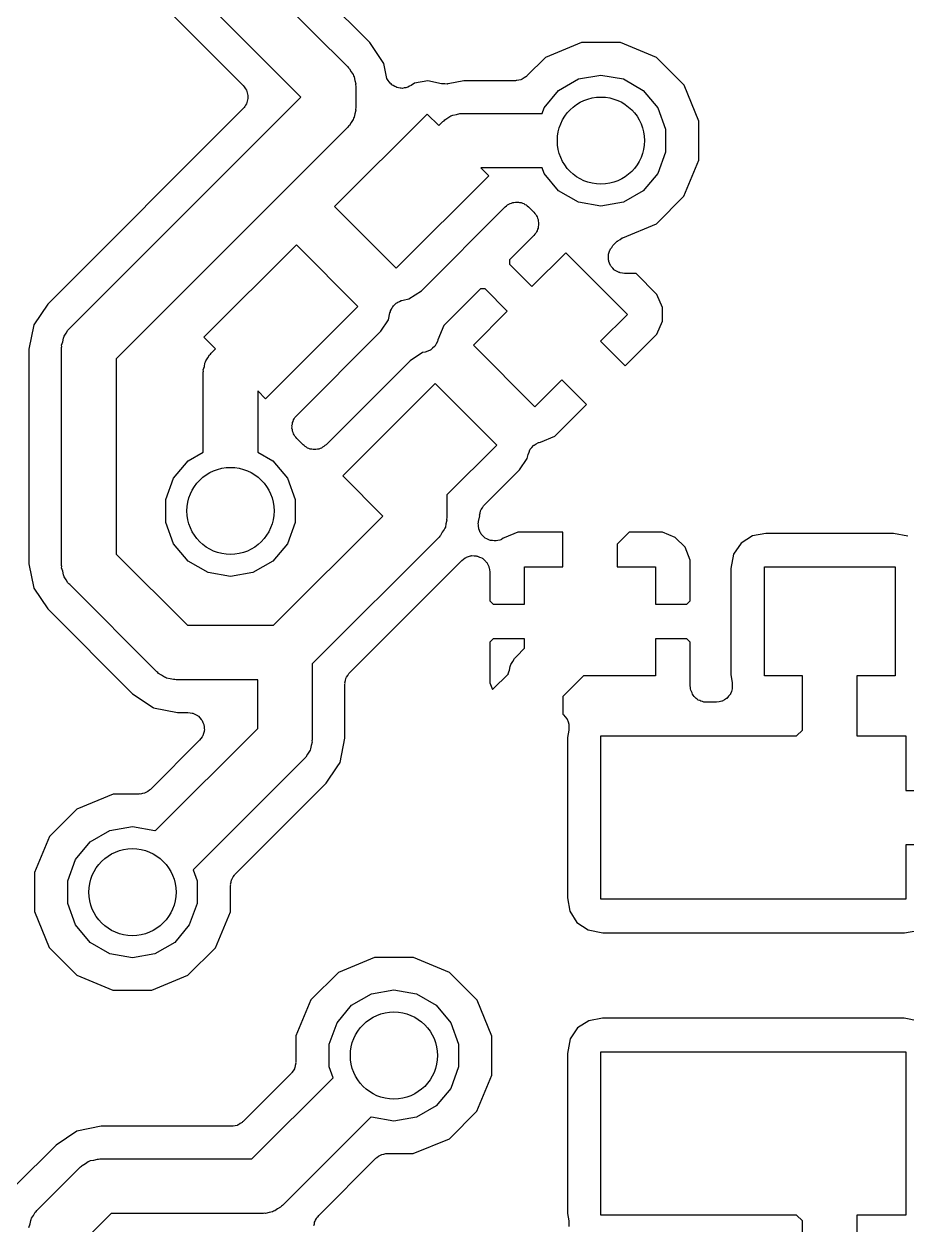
# Model space of a CAD drawing. Extents: x 132.7 to 187.3, y -127.3 to -72.7.
# Drawn here: x 152.55 to 156.6, y -98.48 to -92.96 of the extents above; entities that cross this region are included whole.
import ezdxf

# ---------------------------------------------------------------- set-up
doc = ezdxf.new("R2010")
doc.units = 0
doc.header["$MEASUREMENT"] = 0
doc.layers.add('BLACK', color=7, linetype='CONTINUOUS')

msp = doc.modelspace()

# ---------------------------------------------------------------- linework, layer by layer
at = {"layer": 'Black'}
for p, q in [((153.384, -92.5073), (154.038, -93.1616)), ((154.139, -93.0503), (153.58, -92.4906)), ((153.823, -93.3), (153.207, -92.6841)), ((153.191, -92.8795), (153.558, -93.247)), ((154.203, -93.1453), (154.139, -93.0503)), ((155.111, -93.0499), (154.945, -93.1183)), ((155.29, -93.0501), (155.111, -93.0499)), ((155.455, -93.1187), (155.29, -93.0501)), ((154.038, -93.1616), (154.042, -93.1661)), ((154.042, -93.1661), (154.046, -93.1697)), ((154.046, -93.1697), (154.054, -93.1838)), ((154.214, -93.1996), (154.203, -93.1453)), ((154.945, -93.1183), (154.86, -93.2031)), ((155.582, -93.2454), (155.455, -93.1187)), ((154.054, -93.1838), (154.063, -93.1972)), ((154.063, -93.1972), (154.065, -93.2025)), ((154.065, -93.2025), (154.067, -93.2072)), ((154.067, -93.2072), (154.07, -93.2233)), ((154.07, -93.2233), (154.075, -93.2391)), ((154.216, -93.2071), (154.214, -93.1996)), ((154.218, -93.215), (154.216, -93.2071)), ((154.221, -93.2192), (154.218, -93.215)), ((154.223, -93.2239), (154.221, -93.2192)), ((154.228, -93.23), (154.223, -93.2239)), ((154.405, -93.2254), (154.345, -93.2366)), ((154.468, -93.2391), (154.405, -93.2254)), ((154.571, -93.225), (154.499, -93.2394)), ((154.808, -93.225), (154.571, -93.225)), ((154.811, -93.2244), (154.808, -93.225)), ((154.814, -93.2247), (154.811, -93.2244)), ((154.823, -93.2222), (154.814, -93.2247)), ((154.833, -93.2205), (154.823, -93.2222)), ((154.836, -93.2188), (154.833, -93.2205)), ((154.839, -93.218), (154.836, -93.2188)), ((154.847, -93.2124), (154.839, -93.218)), ((154.856, -93.2075), (154.847, -93.2124)), ((154.858, -93.205), (154.856, -93.2075)), ((154.86, -93.2031), (154.858, -93.205)), ((155.006, -93.2693), (155.097, -93.217)), ((155.097, -93.217), (155.2, -93.1989)), ((155.2, -93.1989), (155.303, -93.217)), ((155.303, -93.217), (155.394, -93.2693)), ((153.558, -93.247), (153.562, -93.2523)), ((153.562, -93.2523), (153.566, -93.257)), ((153.566, -93.257), (153.569, -93.2629)), ((153.569, -93.2629), (153.573, -93.2683)), ((153.573, -93.2683), (153.575, -93.2746)), ((153.575, -93.2746), (153.577, -93.2806)), ((153.577, -93.2806), (153.578, -93.2871)), ((154.075, -93.2391), (154.074, -93.2446)), ((154.074, -93.2446), (154.075, -93.25)), ((154.075, -93.25), (154.075, -93.35)), ((154.233, -93.2367), (154.228, -93.23)), ((154.237, -93.2397), (154.233, -93.2367)), ((154.24, -93.2435), (154.237, -93.2397)), ((154.247, -93.2474), (154.24, -93.2435)), ((154.254, -93.2522), (154.247, -93.2474)), ((154.259, -93.2536), (154.254, -93.2522)), ((154.263, -93.256), (154.259, -93.2536)), ((154.271, -93.2573), (154.263, -93.256)), ((154.279, -93.2595), (154.271, -93.2573)), ((154.284, -93.2592), (154.279, -93.2595)), ((154.289, -93.26), (154.284, -93.2592)), ((154.297, -93.2584), (154.289, -93.26)), ((154.305, -93.2579), (154.297, -93.2584)), ((154.309, -93.2559), (154.305, -93.2579)), ((154.314, -93.2549), (154.309, -93.2559)), ((154.321, -93.2507), (154.314, -93.2549)), ((154.329, -93.2475), (154.321, -93.2507)), ((154.345, -93.2366), (154.329, -93.2475)), ((154.47, -93.2392), (154.468, -93.2391)), ((154.473, -93.24), (154.47, -93.2392)), ((154.483, -93.2397), (154.473, -93.24)), ((154.494, -93.2402), (154.483, -93.2397)), ((154.496, -93.2395), (154.494, -93.2402)), ((154.499, -93.2394), (154.496, -93.2395)), ((154.939, -93.3494), (155.006, -93.2693)), ((155.394, -93.2693), (155.461, -93.3494)), ((155.65, -93.4109), (155.582, -93.2454)), ((152.762, -94.3616), (153.823, -93.3)), ((153.569, -93.3371), (153.566, -93.343)), ((153.573, -93.3317), (153.569, -93.3371)), ((153.575, -93.3254), (153.573, -93.3317)), ((153.577, -93.3194), (153.575, -93.3254)), ((153.578, -93.3129), (153.577, -93.3194)), ((153.578, -93.2871), (153.58, -93.2935)), ((153.58, -93.3065), (153.578, -93.3129)), ((153.58, -93.2935), (153.579, -93.3)), ((153.579, -93.3), (153.58, -93.3065)), ((153.558, -93.353), (152.661, -94.2503)), ((153.562, -93.3477), (153.558, -93.353)), ((153.566, -93.343), (153.562, -93.3477)), ((153.978, -93.8025), (154.403, -93.3782)), ((154.067, -93.3928), (154.065, -93.3975)), ((154.07, -93.3767), (154.067, -93.3928)), ((154.075, -93.3609), (154.07, -93.3767)), ((154.075, -93.35), (154.074, -93.3554)), ((154.074, -93.3554), (154.075, -93.3609)), ((154.403, -93.3782), (154.456, -93.4313)), ((154.497, -93.3961), (154.511, -93.3867)), ((154.511, -93.3867), (154.516, -93.3853)), ((154.516, -93.3853), (154.521, -93.3825)), ((154.521, -93.3825), (154.537, -93.3797)), ((154.537, -93.3797), (154.553, -93.3755)), ((154.553, -93.3755), (154.558, -93.376)), ((154.558, -93.376), (154.564, -93.375)), ((154.564, -93.375), (154.93, -93.375)), ((154.93, -93.375), (154.939, -93.3494)), ((155.461, -93.3494), (155.497, -93.4477)), ((154.038, -93.4384), (152.975, -94.5018)), ((154.042, -93.4339), (154.038, -93.4384)), ((154.046, -93.4303), (154.042, -93.4339)), ((154.054, -93.4162), (154.046, -93.4303)), ((154.063, -93.4028), (154.054, -93.4162)), ((154.065, -93.3975), (154.063, -93.4028)), ((154.456, -93.4313), (154.475, -93.4116)), ((154.475, -93.4116), (154.48, -93.4085)), ((154.48, -93.4085), (154.483, -93.4042)), ((154.483, -93.4042), (154.497, -93.3961)), ((155.497, -93.4477), (155.497, -93.5523)), ((155.65, -93.5899), (155.65, -93.4109)), ((155.497, -93.5523), (155.461, -93.6506)), ((155.581, -93.7552), (155.65, -93.5899)), ((154.685, -93.6611), (154.261, -94.0854)), ((154.93, -93.625), (154.649, -93.625)), ((154.649, -93.625), (154.685, -93.6611)), ((154.939, -93.6506), (154.93, -93.625)), ((155.006, -93.7307), (154.939, -93.6506)), ((155.461, -93.6506), (155.394, -93.7307)), ((155.097, -93.783), (155.006, -93.7307)), ((155.394, -93.7307), (155.303, -93.783)), ((155.455, -93.8817), (155.581, -93.7552)), ((154.261, -94.0854), (153.978, -93.8025)), ((154.376, -94.1892), (154.761, -93.8036)), ((154.761, -93.8036), (154.767, -93.7998)), ((154.767, -93.7998), (154.771, -93.7952)), ((154.771, -93.7952), (154.777, -93.7924)), ((154.777, -93.7924), (154.783, -93.7887)), ((154.783, -93.7887), (154.789, -93.787)), ((154.789, -93.787), (154.795, -93.7842)), ((154.795, -93.7842), (154.801, -93.7836)), ((154.801, -93.7836), (154.808, -93.7819)), ((154.808, -93.7819), (154.814, -93.7825)), ((154.814, -93.7825), (154.821, -93.7819)), ((154.821, -93.7819), (154.827, -93.7836)), ((154.827, -93.7836), (154.834, -93.7842)), ((154.834, -93.7842), (154.84, -93.787)), ((154.84, -93.787), (154.846, -93.7887)), ((154.846, -93.7887), (154.851, -93.7925)), ((154.851, -93.7925), (154.857, -93.7952)), ((154.857, -93.7952), (154.862, -93.7999)), ((154.862, -93.7999), (154.867, -93.8037)), ((154.867, -93.8037), (154.892, -93.8289)), ((154.892, -93.8289), (154.896, -93.8342)), ((154.896, -93.8342), (154.901, -93.8388)), ((155.2, -93.8011), (155.097, -93.783)), ((155.303, -93.783), (155.2, -93.8011)), ((154.901, -93.8388), (154.904, -93.8448)), ((154.904, -93.8448), (154.907, -93.8502)), ((154.907, -93.8502), (154.909, -93.8565)), ((154.909, -93.8565), (154.912, -93.8624)), ((154.912, -93.8624), (154.912, -93.869)), ((154.912, -93.869), (154.914, -93.8754)), ((154.914, -93.8884), (154.912, -93.8948)), ((154.914, -93.8754), (154.914, -93.8819)), ((154.914, -93.8819), (154.914, -93.8884)), ((155.3, -93.9456), (155.455, -93.8817)), ((154.892, -93.9349), (154.781, -94.0466)), ((154.896, -93.9295), (154.892, -93.9349)), ((154.901, -93.9249), (154.896, -93.9295)), ((154.904, -93.9189), (154.901, -93.9249)), ((154.907, -93.9135), (154.904, -93.9189)), ((154.909, -93.9072), (154.907, -93.9135)), ((154.912, -93.9013), (154.909, -93.9072)), ((154.912, -93.8948), (154.912, -93.9013)), ((153.378, -94.4025), (153.803, -93.9782)), ((153.803, -93.9782), (154.085, -94.2611)), ((155.242, -94.0006), (155.244, -93.9975)), ((155.244, -93.9975), (155.25, -93.99)), ((155.25, -93.99), (155.255, -93.9819)), ((155.255, -93.9819), (155.275, -93.9619)), ((155.275, -93.9619), (155.277, -93.9609)), ((155.277, -93.9609), (155.278, -93.9596)), ((155.278, -93.9596), (155.288, -93.9535)), ((155.288, -93.9535), (155.297, -93.947)), ((155.297, -93.947), (155.298, -93.9465)), ((155.298, -93.9465), (155.3, -93.9456)), ((154.781, -94.0466), (154.781, -94.0675)), ((154.883, -94.1702), (155.039, -94.0146)), ((155.039, -94.0146), (155.322, -94.2975)), ((155.234, -94.0284), (155.235, -94.0253)), ((155.235, -94.0382), (155.234, -94.0284)), ((155.235, -94.0219), (155.238, -94.0127)), ((155.235, -94.0253), (155.235, -94.0219)), ((155.235, -94.048), (155.235, -94.0382)), ((155.236, -94.0511), (155.235, -94.048)), ((155.236, -94.0544), (155.236, -94.0511)), ((155.24, -94.0633), (155.236, -94.0544)), ((155.238, -94.0127), (155.241, -94.0033)), ((155.241, -94.0033), (155.242, -94.0006)), ((154.781, -94.0675), (154.883, -94.1702)), ((155.244, -94.0725), (155.24, -94.0633)), ((155.246, -94.075), (155.244, -94.0725)), ((155.247, -94.078), (155.246, -94.075)), ((155.254, -94.0849), (155.247, -94.078)), ((155.26, -94.0924), (155.254, -94.0849)), ((155.263, -94.0941), (155.26, -94.0924)), ((155.265, -94.0964), (155.263, -94.0941)), ((155.274, -94.1006), (155.265, -94.0964)), ((155.283, -94.1055), (155.274, -94.1006)), ((155.286, -94.106), (155.283, -94.1055)), ((155.289, -94.1074), (155.286, -94.106)), ((155.299, -94.1083), (155.289, -94.1074)), ((155.308, -94.11), (155.299, -94.1083)), ((155.361, -94.11), (155.308, -94.11)), ((155.457, -94.2069), (155.361, -94.11)), ((154.319, -94.227), (154.376, -94.1892)), ((154.647, -94.1807), (154.535, -94.2927)), ((154.668, -94.1807), (154.647, -94.1807)), ((154.77, -94.2833), (154.668, -94.1807)), ((155.482, -94.2657), (155.457, -94.2069)), ((152.661, -94.2503), (152.597, -94.3453)), ((154.085, -94.2611), (153.661, -94.6854)), ((154.235, -94.2809), (154.239, -94.2735)), ((154.239, -94.2735), (154.242, -94.2657)), ((154.242, -94.2657), (154.245, -94.2623)), ((154.245, -94.2623), (154.248, -94.2582)), ((154.248, -94.2582), (154.254, -94.2527)), ((154.254, -94.2527), (154.26, -94.2464)), ((154.26, -94.2464), (154.264, -94.2443)), ((154.264, -94.2443), (154.268, -94.2412)), ((154.268, -94.2412), (154.275, -94.2382)), ((154.275, -94.2382), (154.283, -94.2343)), ((154.283, -94.2343), (154.287, -94.2337)), ((154.287, -94.2337), (154.292, -94.232)), ((154.292, -94.232), (154.319, -94.227)), ((155.482, -94.3293), (155.482, -94.2657)), ((154.19, -94.3752), (154.225, -94.323)), ((154.225, -94.323), (154.232, -94.2898)), ((154.232, -94.2898), (154.234, -94.2855)), ((154.234, -94.2855), (154.235, -94.2809)), ((154.535, -94.2927), (154.479, -94.3483)), ((154.615, -94.4389), (154.77, -94.2833)), ((155.322, -94.2975), (155.198, -94.4212)), ((155.457, -94.3881), (155.482, -94.3293)), ((152.597, -94.3453), (152.575, -94.4574)), ((152.737, -94.3972), (152.746, -94.3838)), ((152.746, -94.3838), (152.754, -94.3697)), ((152.754, -94.3697), (152.758, -94.3661)), ((152.758, -94.3661), (152.762, -94.3616)), ((153.804, -94.7612), (154.19, -94.3752)), ((154.479, -94.3483), (154.452, -94.4143)), ((152.725, -94.4391), (152.73, -94.4233)), ((152.726, -94.4446), (152.725, -94.4391)), ((152.73, -94.4233), (152.733, -94.4072)), ((152.733, -94.4072), (152.735, -94.4025)), ((152.735, -94.4025), (152.737, -94.3972)), ((153.431, -94.4555), (153.378, -94.4025)), ((154.444, -94.4336), (154.438, -94.4446)), ((154.45, -94.4227), (154.444, -94.4336)), ((154.452, -94.4143), (154.45, -94.4218)), ((154.45, -94.4218), (154.45, -94.4222)), ((154.45, -94.4222), (154.45, -94.4227)), ((154.897, -94.7218), (154.615, -94.4389)), ((155.198, -94.4212), (155.311, -94.5344)), ((155.402, -94.4437), (155.457, -94.3881)), ((152.575, -94.4574), (152.575, -95.4426)), ((152.725, -94.45), (152.726, -94.4446)), ((152.725, -95.45), (152.725, -94.45)), ((153.396, -94.4974), (153.404, -94.4833)), ((153.404, -94.4833), (153.408, -94.4797)), ((153.408, -94.4797), (153.412, -94.4752)), ((153.412, -94.4752), (153.431, -94.4555)), ((154.381, -94.473), (154.324, -94.5108)), ((154.394, -94.4707), (154.381, -94.473)), ((154.405, -94.4663), (154.394, -94.4707)), ((154.417, -94.462), (154.405, -94.4663)), ((154.418, -94.4615), (154.417, -94.4617)), ((154.417, -94.4617), (154.417, -94.462)), ((154.427, -94.4533), (154.418, -94.4615)), ((154.437, -94.4452), (154.427, -94.4533)), ((154.438, -94.4446), (154.437, -94.4448)), ((154.437, -94.4448), (154.437, -94.4452)), ((155.311, -94.5344), (155.402, -94.4437)), ((152.975, -94.5018), (152.975, -95.3982)), ((153.375, -94.5527), (153.38, -94.5369)), ((153.38, -94.5369), (153.383, -94.5209)), ((153.383, -94.5209), (153.385, -94.5161)), ((153.385, -94.5161), (153.387, -94.5108)), ((153.387, -94.5108), (153.396, -94.4974)), ((154.324, -94.5108), (153.939, -94.8964)), ((153.376, -94.5582), (153.375, -94.5527)), ((153.375, -94.5636), (153.376, -94.5582)), ((153.375, -94.9297), (153.375, -94.5636)), ((155.021, -94.598), (154.897, -94.7218)), ((155.134, -94.7111), (155.021, -94.598)), ((153.661, -94.6854), (153.625, -94.6493)), ((153.625, -94.6493), (153.625, -94.9297)), ((154.015, -95.0389), (154.439, -94.6146)), ((154.439, -94.6146), (154.722, -94.8975)), ((155.044, -94.8018), (155.134, -94.7111)), ((153.792, -94.7771), (153.795, -94.7711)), ((153.795, -94.7711), (153.8, -94.7665)), ((153.8, -94.7665), (153.804, -94.7612)), ((153.782, -94.8077), (153.784, -94.8013)), ((153.783, -94.8142), (153.782, -94.8077)), ((153.782, -94.8207), (153.783, -94.8142)), ((153.784, -94.827), (153.782, -94.8207)), ((153.784, -94.7947), (153.787, -94.7888)), ((153.784, -94.8013), (153.784, -94.7947)), ((153.784, -94.8336), (153.784, -94.827)), ((153.787, -94.7888), (153.789, -94.7825)), ((153.789, -94.7825), (153.792, -94.7771)), ((154.988, -94.8574), (155.044, -94.8018)), ((153.787, -94.8395), (153.784, -94.8336)), ((153.789, -94.8458), (153.787, -94.8395)), ((153.792, -94.8512), (153.789, -94.8458)), ((153.795, -94.8572), (153.792, -94.8512)), ((153.8, -94.8618), (153.795, -94.8572)), ((153.804, -94.8672), (153.8, -94.8618)), ((153.833, -94.8963), (153.804, -94.8672)), ((154.923, -94.8844), (154.988, -94.8574)), ((153.306, -94.9693), (153.375, -94.9297)), ((153.625, -94.9297), (153.694, -94.9693)), ((153.838, -94.9001), (153.833, -94.8963)), ((153.843, -94.9048), (153.838, -94.9001)), ((153.849, -94.9075), (153.843, -94.9048)), ((153.854, -94.9113), (153.849, -94.9075)), ((153.86, -94.913), (153.854, -94.9113)), ((153.866, -94.9158), (153.86, -94.913)), ((153.873, -94.9164), (153.866, -94.9158)), ((153.879, -94.9181), (153.873, -94.9164)), ((153.886, -94.9175), (153.879, -94.9181)), ((153.892, -94.9181), (153.886, -94.9175)), ((153.899, -94.9164), (153.892, -94.9181)), ((153.905, -94.9158), (153.899, -94.9164)), ((153.911, -94.913), (153.905, -94.9158)), ((153.917, -94.9113), (153.911, -94.913)), ((153.923, -94.9076), (153.917, -94.9113)), ((153.929, -94.9048), (153.923, -94.9076)), ((153.933, -94.9002), (153.929, -94.9048)), ((153.939, -94.8964), (153.933, -94.9002)), ((154.722, -94.8975), (154.493, -95.126)), ((154.866, -94.9409), (154.87, -94.9301)), ((154.87, -94.9301), (154.874, -94.9193)), ((154.874, -94.9193), (154.875, -94.9181)), ((154.875, -94.9181), (154.876, -94.9167)), ((154.876, -94.9167), (154.883, -94.9082)), ((154.883, -94.9082), (154.891, -94.8993)), ((154.891, -94.8993), (154.892, -94.8986)), ((154.892, -94.8986), (154.893, -94.8975)), ((154.893, -94.8975), (154.903, -94.8921)), ((154.903, -94.8921), (154.913, -94.8863)), ((154.913, -94.8863), (154.915, -94.886)), ((154.915, -94.886), (154.916, -94.8853)), ((154.916, -94.8853), (154.923, -94.8844)), ((153.239, -95.0494), (153.306, -94.9693)), ((153.694, -94.9693), (153.761, -95.0494)), ((154.826, -95.0116), (154.862, -94.9594)), ((154.862, -94.9594), (154.866, -94.9409)), ((154.199, -95.2237), (154.015, -95.0389)), ((154.665, -95.1724), (154.826, -95.0116)), ((153.203, -95.1477), (153.239, -95.0494)), ((153.761, -95.0494), (153.797, -95.1477)), ((153.203, -95.2523), (153.203, -95.1477)), ((153.797, -95.1477), (153.797, -95.2523)), ((154.493, -95.126), (154.493, -95.2318)), ((154.643, -95.2189), (154.646, -95.2095)), ((154.646, -95.2095), (154.648, -95.1998)), ((154.648, -95.1998), (154.649, -95.197)), ((154.649, -95.197), (154.65, -95.1938)), ((154.65, -95.1938), (154.656, -95.1857)), ((154.656, -95.1857), (154.661, -95.1773)), ((154.661, -95.1773), (154.663, -95.1751)), ((154.663, -95.1751), (154.665, -95.1724)), ((153.239, -95.3506), (153.203, -95.2523)), ((153.698, -95.725), (154.199, -95.2237)), ((153.797, -95.2523), (153.761, -95.3506)), ((154.488, -95.2585), (154.486, -95.2746)), ((154.493, -95.2427), (154.488, -95.2585)), ((154.493, -95.2318), (154.492, -95.2372)), ((154.492, -95.2372), (154.493, -95.2427)), ((154.637, -95.2563), (154.638, -95.2523)), ((154.638, -95.2653), (154.637, -95.2563)), ((154.638, -95.2482), (154.644, -95.2217)), ((154.638, -95.2523), (154.638, -95.2482)), ((154.638, -95.2742), (154.638, -95.2653)), ((154.644, -95.2217), (154.643, -95.2189)), ((154.457, -95.3202), (153.875, -95.9018)), ((154.46, -95.3157), (154.457, -95.3202)), ((154.464, -95.3122), (154.46, -95.3157)), ((154.472, -95.298), (154.464, -95.3122)), ((154.481, -95.2846), (154.472, -95.298)), ((154.483, -95.2793), (154.481, -95.2846)), ((154.486, -95.2746), (154.483, -95.2793)), ((154.639, -95.2781), (154.638, -95.2742)), ((154.64, -95.2822), (154.639, -95.2781)), ((154.643, -95.2904), (154.64, -95.2822)), ((154.646, -95.2989), (154.643, -95.2904)), ((154.649, -95.3021), (154.646, -95.2989)), ((154.651, -95.3059), (154.649, -95.3021)), ((154.657, -95.3122), (154.651, -95.3059)), ((154.663, -95.3192), (154.657, -95.3122)), ((154.666, -95.3214), (154.663, -95.3192)), ((154.669, -95.3243), (154.666, -95.3214)), ((154.756, -95.3229), (154.751, -95.3257)), ((154.818, -95.2972), (154.756, -95.3229)), ((155.025, -95.2972), (154.818, -95.2972)), ((155.025, -95.3), (155.025, -95.2972)), ((155.025, -95.4572), (155.025, -95.3)), ((155.33, -95.2972), (155.275, -95.3518)), ((155.482, -95.2972), (155.33, -95.2972)), ((155.541, -95.3216), (155.482, -95.2972)), ((155.586, -95.3666), (155.541, -95.3216)), ((155.895, -95.3145), (155.843, -95.3476)), ((155.957, -95.3028), (155.895, -95.3145)), ((156.542, -95.3028), (155.957, -95.3028)), ((156.609, -95.3164), (156.542, -95.3028)), ((153.306, -95.4307), (153.239, -95.3506)), ((153.761, -95.3506), (153.694, -95.4307)), ((154.677, -95.3281), (154.669, -95.3243)), ((154.685, -95.3327), (154.677, -95.3281)), ((154.689, -95.3335), (154.685, -95.3327)), ((154.693, -95.3353), (154.689, -95.3335)), ((154.702, -95.3361), (154.693, -95.3353)), ((154.71, -95.3378), (154.702, -95.3361)), ((154.714, -95.3372), (154.71, -95.3378)), ((154.719, -95.3375), (154.714, -95.3372)), ((154.727, -95.3352), (154.719, -95.3375)), ((154.736, -95.3339), (154.727, -95.3352)), ((154.74, -95.3319), (154.736, -95.3339)), ((154.744, -95.3308), (154.74, -95.3319)), ((154.751, -95.3257), (154.744, -95.3308)), ((155.275, -95.3518), (155.275, -95.4572)), ((155.61, -95.4254), (155.586, -95.3666)), ((155.843, -95.3476), (155.809, -95.3977)), ((152.975, -95.3982), (153.302, -95.725)), ((153.397, -95.483), (153.306, -95.4307)), ((153.694, -95.4307), (153.603, -95.483)), ((154.047, -95.9419), (154.562, -95.4269)), ((154.562, -95.4269), (154.57, -95.4213)), ((154.57, -95.4213), (154.577, -95.415)), ((154.577, -95.415), (154.581, -95.4139)), ((154.581, -95.4139), (154.583, -95.412)), ((154.583, -95.412), (154.593, -95.4095)), ((154.593, -95.4095), (154.602, -95.4061)), ((154.602, -95.4061), (154.605, -95.4061)), ((154.605, -95.4061), (154.608, -95.4053)), ((154.608, -95.4053), (154.618, -95.4061)), ((154.618, -95.4061), (154.628, -95.4061)), ((154.628, -95.4061), (154.631, -95.4072)), ((154.631, -95.4072), (154.634, -95.4075)), ((154.634, -95.4075), (154.643, -95.4117)), ((154.643, -95.4117), (154.653, -95.415)), ((154.653, -95.415), (154.655, -95.4171)), ((154.655, -95.4171), (154.658, -95.4185)), ((154.658, -95.4185), (154.665, -95.4255)), ((154.665, -95.4255), (154.672, -95.4318)), ((154.672, -95.4318), (154.674, -95.4346)), ((155.61, -95.6124), (155.61, -95.4254)), ((155.809, -95.3977), (155.796, -95.4647)), ((152.575, -95.4426), (152.597, -95.5547)), ((152.726, -95.4554), (152.725, -95.45)), ((152.725, -95.4609), (152.726, -95.4554)), ((152.73, -95.4767), (152.725, -95.4609)), ((152.733, -95.4928), (152.73, -95.4767)), ((153.5, -95.5011), (153.397, -95.483)), ((153.603, -95.483), (153.5, -95.5011)), ((154.674, -95.4346), (154.676, -95.437)), ((154.676, -95.437), (154.681, -95.4458)), ((154.681, -95.4458), (154.685, -95.4543)), ((154.685, -95.4543), (154.686, -95.4576)), ((154.686, -95.4576), (154.687, -95.4606)), ((154.687, -95.4606), (154.688, -95.4703)), ((154.688, -95.4703), (154.69, -95.48)), ((154.69, -95.48), (154.69, -95.6124)), ((154.85, -95.6272), (154.85, -95.4572)), ((154.85, -95.4572), (155.025, -95.4572)), ((155.275, -95.4572), (155.45, -95.4572)), ((155.45, -95.4572), (155.45, -95.6272)), ((155.796, -95.4647), (155.796, -95.9502)), ((155.95, -95.9572), (155.95, -95.4572)), ((155.95, -95.4572), (156.55, -95.4572)), ((156.55, -95.4572), (156.55, -95.9572)), ((152.735, -95.4975), (152.733, -95.4928)), ((152.737, -95.5028), (152.735, -95.4975)), ((152.746, -95.5162), (152.737, -95.5028)), ((152.754, -95.5303), (152.746, -95.5162)), ((152.758, -95.5339), (152.754, -95.5303)), ((152.762, -95.5384), (152.758, -95.5339)), ((153.162, -95.9384), (152.762, -95.5384)), ((152.597, -95.5547), (152.661, -95.6497)), ((152.661, -95.6497), (153.05, -96.0392)), ((154.69, -95.6124), (154.705, -95.6272)), ((154.705, -95.6272), (154.85, -95.6272)), ((155.45, -95.6272), (155.595, -95.6272)), ((155.595, -95.6272), (155.61, -95.6124)), ((153.302, -95.725), (153.698, -95.725)), ((154.705, -95.7872), (154.69, -95.802)), ((154.69, -95.802), (154.69, -95.989)), ((154.85, -95.7872), (154.705, -95.7872)), ((154.85, -95.8304), (154.85, -95.7872)), ((155.595, -95.7872), (155.45, -95.7872)), ((155.45, -95.7872), (155.45, -95.9572)), ((155.61, -95.802), (155.595, -95.7872)), ((155.61, -96.0034), (155.61, -95.802)), ((154.804, -95.8769), (154.808, -95.8733)), ((154.808, -95.8733), (154.812, -95.8688)), ((154.812, -95.8688), (154.85, -95.8304)), ((153.875, -95.9018), (153.875, -96.15)), ((154.78, -95.9305), (154.783, -95.9144)), ((154.783, -95.9144), (154.785, -95.9097)), ((154.785, -95.9097), (154.787, -95.9044)), ((154.787, -95.9044), (154.796, -95.891)), ((154.796, -95.891), (154.804, -95.8769)), ((153.166, -95.9415), (153.162, -95.9384)), ((153.17, -95.9458), (153.166, -95.9415)), ((153.184, -95.9539), (153.17, -95.9458)), ((153.197, -95.9633), (153.184, -95.9539)), ((153.202, -95.9647), (153.197, -95.9633)), ((153.207, -95.9675), (153.202, -95.9647)), ((153.223, -95.9703), (153.207, -95.9675)), ((153.239, -95.9745), (153.223, -95.9703)), ((153.245, -95.974), (153.239, -95.9745)), ((153.25, -95.975), (153.245, -95.974)), ((153.625, -95.975), (153.25, -95.975)), ((153.625, -96.15), (153.625, -95.975)), ((154.025, -95.9884), (154.028, -95.979)), ((154.028, -95.979), (154.03, -95.9693)), ((154.03, -95.9693), (154.031, -95.9665)), ((154.031, -95.9665), (154.032, -95.9633)), ((154.032, -95.9633), (154.038, -95.9553)), ((154.038, -95.9553), (154.043, -95.9468)), ((154.043, -95.9468), (154.045, -95.9446)), ((154.045, -95.9446), (154.047, -95.9419)), ((154.703, -96.0203), (154.776, -95.9476)), ((154.775, -95.9463), (154.78, -95.9305)), ((154.776, -95.9476), (154.775, -95.9463)), ((155.12, -95.9572), (155.025, -96.0518)), ((155.45, -95.9572), (155.12, -95.9572)), ((155.796, -95.9502), (155.803, -95.9895)), ((156.125, -95.9572), (155.95, -95.9572)), ((156.125, -96.206), (156.125, -95.9572)), ((156.55, -95.9572), (156.375, -95.9572)), ((156.375, -95.9572), (156.375, -96.2328)), ((153.05, -96.0392), (153.145, -96.1027)), ((154.026, -95.9917), (154.025, -95.9884)), ((154.025, -95.995), (154.026, -95.9917)), ((154.025, -96.2426), (154.025, -95.995)), ((154.69, -95.989), (154.703, -96.0203)), ((155.611, -96.0099), (155.61, -96.0034)), ((155.611, -96.0164), (155.611, -96.0099)), ((155.613, -96.0226), (155.611, -96.0164)), ((155.615, -96.029), (155.613, -96.0226)), ((155.618, -96.0347), (155.615, -96.029)), ((155.62, -96.0409), (155.618, -96.0347)), ((155.799, -96.0283), (155.795, -96.0401)), ((155.803, -96.0164), (155.799, -96.0283)), ((155.803, -95.9895), (155.803, -95.99)), ((155.803, -95.99), (155.803, -95.9904)), ((155.803, -95.9904), (155.803, -96.003)), ((155.803, -96.003), (155.803, -96.0156)), ((155.803, -96.0156), (155.803, -96.016)), ((155.803, -96.016), (155.803, -96.0164)), ((155.025, -96.0518), (155.025, -96.1336)), ((155.624, -96.0459), (155.62, -96.0409)), ((155.628, -96.0516), (155.624, -96.0459)), ((155.633, -96.0558), (155.628, -96.0516)), ((155.637, -96.0608), (155.633, -96.0558)), ((155.642, -96.0641), (155.637, -96.0608)), ((155.647, -96.0683), (155.642, -96.0641)), ((155.654, -96.0706), (155.647, -96.0683)), ((155.659, -96.0739), (155.654, -96.0706)), ((155.666, -96.075), (155.659, -96.0739)), ((155.672, -96.0773), (155.666, -96.075)), ((155.679, -96.0773), (155.672, -96.0773)), ((155.685, -96.0784), (155.679, -96.0773)), ((155.729, -96.0784), (155.685, -96.0784)), ((155.73, -96.0783), (155.729, -96.0784)), ((155.743, -96.076), (155.73, -96.0784)), ((155.73, -96.0784), (155.73, -96.0783)), ((155.755, -96.0739), (155.743, -96.076)), ((155.756, -96.0736), (155.755, -96.0737)), ((155.755, -96.0737), (155.755, -96.0739)), ((155.767, -96.0671), (155.756, -96.0736)), ((155.777, -96.0608), (155.767, -96.0671)), ((155.778, -96.0605), (155.777, -96.0608)), ((155.786, -96.0505), (155.778, -96.0603)), ((155.778, -96.0603), (155.778, -96.0605)), ((155.794, -96.0409), (155.786, -96.0505)), ((155.795, -96.0401), (155.794, -96.0405)), ((155.794, -96.0405), (155.794, -96.0409)), ((153.145, -96.1027), (153.147, -96.1031)), ((153.147, -96.1031), (153.147, -96.1031)), ((153.147, -96.1031), (153.257, -96.125)), ((153.257, -96.125), (153.305, -96.125)), ((153.305, -96.125), (153.315, -96.1267)), ((153.315, -96.1267), (153.324, -96.1276)), ((153.324, -96.1276), (153.327, -96.1289)), ((153.327, -96.1289), (153.331, -96.1295)), ((153.331, -96.1295), (153.339, -96.1344)), ((153.339, -96.1344), (153.348, -96.1386)), ((153.348, -96.1386), (153.35, -96.1409)), ((153.35, -96.1409), (153.353, -96.1425)), ((153.353, -96.1425), (153.36, -96.15)), ((153.36, -96.15), (153.366, -96.157)), ((153.625, -96.1982), (153.625, -96.15)), ((153.875, -96.15), (153.875, -96.25)), ((155.025, -96.1336), (155.027, -96.1347)), ((155.027, -96.1347), (155.028, -96.1355)), ((155.028, -96.1355), (155.028, -96.136)), ((155.028, -96.136), (155.036, -96.1454)), ((155.036, -96.1454), (155.044, -96.1547)), ((153.155, -96.6682), (153.625, -96.1982)), ((153.366, -96.157), (153.368, -96.16)), ((153.368, -96.16), (153.37, -96.1625)), ((153.37, -96.1625), (153.373, -96.1717)), ((153.373, -96.1717), (153.377, -96.1806)), ((153.377, -96.1806), (153.378, -96.1839)), ((153.378, -96.1839), (153.379, -96.187)), ((153.379, -96.187), (153.379, -96.1968)), ((153.379, -96.1968), (153.38, -96.2065)), ((155.044, -96.1547), (155.044, -96.1556)), ((155.044, -96.1556), (155.045, -96.1564)), ((155.045, -96.1564), (155.049, -96.1678)), ((155.049, -96.1678), (155.053, -96.1792)), ((155.053, -96.2052), (155.052, -96.2061)), ((155.053, -96.1792), (155.053, -96.1801)), ((155.053, -96.1801), (155.053, -96.181)), ((155.053, -96.181), (155.053, -96.1931)), ((155.053, -96.1931), (155.053, -96.2052)), ((153.358, -96.253), (153.133, -96.4781)), ((153.364, -96.245), (153.358, -96.253)), ((153.37, -96.2375), (153.364, -96.245)), ((153.371, -96.2344), (153.37, -96.2375)), ((153.373, -96.2317), (153.371, -96.2344)), ((153.376, -96.2222), (153.373, -96.2317)), ((153.379, -96.213), (153.376, -96.2222)), ((153.38, -96.2065), (153.379, -96.2097)), ((153.379, -96.2097), (153.379, -96.213)), ((153.875, -96.25), (153.874, -96.2554)), ((153.874, -96.2554), (153.875, -96.2609)), ((154.003, -96.3547), (154.025, -96.2426)), ((155.052, -96.2071), (155.046, -96.2403)), ((155.046, -96.2403), (155.046, -96.9758)), ((155.052, -96.2061), (155.052, -96.2071)), ((155.2, -96.9828), (155.2, -96.2328)), ((155.2, -96.2328), (156.098, -96.2328)), ((156.098, -96.2328), (156.125, -96.206)), ((156.375, -96.2328), (156.6, -96.2328)), ((156.6, -96.2328), (156.6, -96.4828)), ((153.863, -96.3028), (153.854, -96.3162)), ((153.865, -96.2975), (153.863, -96.3028)), ((153.867, -96.2928), (153.865, -96.2975)), ((153.87, -96.2767), (153.867, -96.2928)), ((153.875, -96.2609), (153.87, -96.2767)), ((153.838, -96.3384), (153.329, -96.8482)), ((153.842, -96.3339), (153.838, -96.3384)), ((153.846, -96.3303), (153.842, -96.3339)), ((153.854, -96.3162), (153.846, -96.3303)), ((153.99, -96.3744), (154.003, -96.3547)), ((153.939, -96.4497), (153.99, -96.3744)), ((153.99, -96.3744), (153.99, -96.3744)), ((153.13, -96.48), (153.128, -96.4825)), ((153.133, -96.4781), (153.13, -96.48)), ((153.522, -96.8669), (153.939, -96.4497)), ((152.961, -96.4999), (152.795, -96.5683)), ((153.08, -96.5), (152.961, -96.4999)), ((153.083, -96.4994), (153.08, -96.5)), ((153.087, -96.4997), (153.083, -96.4994)), ((153.096, -96.4972), (153.087, -96.4997)), ((153.106, -96.4955), (153.096, -96.4972)), ((153.108, -96.4939), (153.106, -96.4955)), ((153.112, -96.493), (153.108, -96.4939)), ((153.12, -96.4874), (153.112, -96.493)), ((153.128, -96.4825), (153.12, -96.4874)), ((156.6, -96.4828), (156.958, -96.4828)), ((152.795, -96.5683), (152.669, -96.6948)), ((152.669, -96.6948), (152.6, -96.8601)), ((152.856, -96.7193), (152.947, -96.667)), ((152.947, -96.667), (153.05, -96.6489)), ((153.05, -96.6489), (153.153, -96.667)), ((153.153, -96.667), (153.155, -96.6682)), ((152.789, -96.7994), (152.856, -96.7193)), ((156.906, -96.7328), (156.6, -96.7328)), ((156.6, -96.7328), (156.6, -96.9828)), ((152.753, -96.8977), (152.789, -96.7994)), ((152.6, -96.8601), (152.6, -97.0391)), ((153.329, -96.8482), (153.347, -96.8977)), ((153.52, -96.8696), (153.522, -96.8669)), ((152.753, -97.0023), (152.753, -96.8977)), ((153.347, -96.8977), (153.347, -97.0023)), ((153.5, -96.9134), (153.503, -96.9039)), ((153.501, -96.9167), (153.5, -96.9134)), ((153.5, -96.9199), (153.501, -96.9167)), ((153.5, -97.0399), (153.5, -96.9199)), ((153.503, -96.9039), (153.505, -96.8942)), ((153.505, -96.8942), (153.506, -96.8914)), ((153.506, -96.8914), (153.507, -96.8883)), ((153.507, -96.8883), (153.513, -96.8802)), ((153.513, -96.8802), (153.518, -96.8717)), ((153.518, -96.8717), (153.52, -96.8696)), ((155.046, -96.9758), (155.057, -97.0379)), ((152.789, -97.1006), (152.753, -97.0023)), ((153.347, -97.0023), (153.311, -97.1006)), ((156.6, -96.9828), (155.2, -96.9828)), ((152.6, -97.0391), (152.668, -97.2046)), ((153.431, -97.2052), (153.5, -97.0399)), ((155.057, -97.0379), (155.09, -97.0894)), ((152.856, -97.1807), (152.789, -97.1006)), ((153.311, -97.1006), (153.244, -97.1807)), ((155.09, -97.0894), (155.141, -97.1236)), ((155.141, -97.1236), (155.208, -97.1372)), ((155.208, -97.1372), (156.593, -97.1372)), ((156.593, -97.1372), (156.655, -97.1255)), ((152.947, -97.233), (152.856, -97.1807)), ((153.244, -97.1807), (153.153, -97.233)), ((152.668, -97.2046), (152.795, -97.3313)), ((153.05, -97.2511), (152.947, -97.233)), ((153.153, -97.233), (153.05, -97.2511)), ((153.305, -97.3317), (153.431, -97.2052)), ((154.161, -97.2499), (153.995, -97.3183)), ((154.34, -97.2501), (154.161, -97.2499)), ((154.505, -97.3187), (154.34, -97.2501)), ((152.795, -97.3313), (152.96, -97.3999)), ((153.139, -97.4001), (153.305, -97.3317)), ((153.995, -97.3183), (153.869, -97.4448)), ((154.632, -97.4454), (154.505, -97.3187)), ((152.96, -97.3999), (153.139, -97.4001)), ((154.056, -97.4693), (154.147, -97.417)), ((154.147, -97.417), (154.25, -97.3989)), ((154.25, -97.3989), (154.353, -97.417)), ((154.353, -97.417), (154.444, -97.4693)), ((153.869, -97.4448), (153.8, -97.6101)), ((153.989, -97.5494), (154.056, -97.4693)), ((154.444, -97.4693), (154.511, -97.5494)), ((154.7, -97.6109), (154.632, -97.4454)), ((155.207, -97.5284), (155.145, -97.5401)), ((156.592, -97.5284), (155.207, -97.5284)), ((156.659, -97.542), (156.592, -97.5284)), ((153.953, -97.6477), (153.989, -97.5494)), ((154.511, -97.5494), (154.547, -97.6477)), ((155.093, -97.5732), (155.059, -97.6233)), ((155.145, -97.5401), (155.093, -97.5732)), ((153.8, -97.6101), (153.8, -97.7301)), ((154.7, -97.7899), (154.7, -97.6109)), ((155.059, -97.6233), (155.046, -97.6903)), ((153.953, -97.7523), (153.953, -97.6477)), ((154.547, -97.6477), (154.547, -97.7523)), ((155.046, -97.6903), (155.046, -98.4258)), ((155.2, -98.4328), (155.2, -97.6828)), ((155.2, -97.6828), (156.6, -97.6828)), ((156.6, -97.6828), (156.6, -98.4328)), ((153.797, -97.7461), (153.795, -97.7558)), ((153.8, -97.7366), (153.797, -97.7461)), ((153.8, -97.7301), (153.799, -97.7333)), ((153.799, -97.7333), (153.8, -97.7366)), ((153.778, -97.7831), (153.558, -98.003)), ((153.598, -98.175), (153.971, -97.8018)), ((153.78, -97.7804), (153.778, -97.7831)), ((153.782, -97.7783), (153.78, -97.7804)), ((153.787, -97.7698), (153.782, -97.7783)), ((153.793, -97.7617), (153.787, -97.7698)), ((153.794, -97.7586), (153.793, -97.7617)), ((153.795, -97.7558), (153.794, -97.7586)), ((153.971, -97.8018), (153.953, -97.7523)), ((154.547, -97.7523), (154.511, -97.8506)), ((154.631, -97.9552), (154.7, -97.7899)), ((154.511, -97.8506), (154.444, -97.9307)), ((154.444, -97.9307), (154.353, -97.983)), ((154.505, -98.0817), (154.631, -97.9552)), ((153.508, -98.0244), (153.505, -98.025)), ((153.512, -98.0247), (153.508, -98.0244)), ((153.521, -98.0222), (153.512, -98.0247)), ((153.531, -98.0205), (153.521, -98.0222)), ((153.534, -98.0188), (153.531, -98.0205)), ((153.537, -98.018), (153.534, -98.0188)), ((153.545, -98.0124), (153.537, -98.018)), ((153.553, -98.0075), (153.545, -98.0124)), ((153.555, -98.0049), (153.553, -98.0075)), ((153.558, -98.003), (153.555, -98.0049)), ((154.145, -97.9818), (153.738, -98.3884)), ((154.147, -97.983), (154.145, -97.9818)), ((154.25, -98.0011), (154.147, -97.983)), ((154.353, -97.983), (154.25, -98.0011)), ((152.795, -98.0473), (152.7, -98.1108)), ((152.907, -98.025), (152.795, -98.0473)), ((153.505, -98.025), (152.907, -98.025)), ((152.7, -98.1108), (152.511, -98.3003)), ((154.339, -98.1501), (154.505, -98.0817)), ((152.834, -98.1961), (152.847, -98.1867)), ((152.847, -98.1867), (152.852, -98.1853)), ((152.852, -98.1853), (152.857, -98.1825)), ((152.857, -98.1825), (152.873, -98.1797)), ((152.873, -98.1797), (152.889, -98.1755)), ((152.889, -98.1755), (152.895, -98.176)), ((152.895, -98.176), (152.9, -98.175)), ((152.9, -98.175), (153.598, -98.175)), ((153.905, -98.4343), (154.167, -98.1719)), ((154.167, -98.1719), (154.17, -98.17)), ((154.17, -98.17), (154.172, -98.1675)), ((154.172, -98.1675), (154.18, -98.1626)), ((154.18, -98.1626), (154.188, -98.157)), ((154.188, -98.157), (154.192, -98.1561)), ((154.192, -98.1561), (154.194, -98.1545)), ((154.194, -98.1545), (154.204, -98.1528)), ((154.204, -98.1528), (154.213, -98.1503)), ((154.213, -98.1503), (154.217, -98.1505)), ((154.217, -98.1505), (154.22, -98.15)), ((154.22, -98.15), (154.339, -98.1501)), ((152.612, -98.4116), (152.812, -98.2116)), ((152.812, -98.2116), (152.816, -98.2085)), ((152.816, -98.2085), (152.82, -98.2042)), ((152.82, -98.2042), (152.834, -98.1961)), ((153.716, -98.4039), (153.703, -98.4133)), ((153.73, -98.3958), (153.716, -98.4039)), ((153.734, -98.3915), (153.73, -98.3958)), ((153.738, -98.3884), (153.734, -98.3915)), ((152.58, -98.4733), (152.583, -98.4572)), ((152.583, -98.4572), (152.585, -98.4525)), ((152.585, -98.4525), (152.587, -98.4472)), ((152.587, -98.4472), (152.596, -98.4338)), ((152.596, -98.4338), (152.604, -98.4197)), ((152.604, -98.4197), (152.608, -98.4161)), ((152.608, -98.4161), (152.612, -98.4116)), ((152.952, -98.425), (152.825, -98.5518)), ((153.65, -98.425), (152.952, -98.425)), ((153.655, -98.424), (153.65, -98.425)), ((153.661, -98.4245), (153.655, -98.424)), ((153.677, -98.4203), (153.661, -98.4245)), ((153.693, -98.4175), (153.677, -98.4203)), ((153.698, -98.4147), (153.693, -98.4175)), ((153.703, -98.4133), (153.698, -98.4147)), ((153.885, -98.4729), (153.886, -98.4647)), ((153.886, -98.4647), (153.888, -98.4604)), ((153.888, -98.4604), (153.89, -98.4556)), ((153.89, -98.4556), (153.894, -98.4489)), ((153.894, -98.4489), (153.898, -98.4416)), ((153.898, -98.4416), (153.902, -98.4383)), ((153.902, -98.4383), (153.905, -98.4343)), ((155.046, -98.4258), (155.052, -98.4595)), ((155.052, -98.4595), (155.052, -98.46)), ((155.052, -98.46), (155.052, -98.4604)), ((155.052, -98.4604), (155.052, -98.473)), ((156.098, -98.4328), (155.2, -98.4328)), ((156.125, -98.4596), (156.098, -98.4328)), ((156.125, -98.7084), (156.125, -98.4596)), ((156.6, -98.4328), (156.375, -98.4328)), ((156.375, -98.4328), (156.375, -98.6579)), ((152.575, -98.4891), (152.58, -98.4733)), ((153.883, -98.4808), (153.885, -98.4729)), ((155.052, -98.473), (155.052, -98.4856))]:
    msp.add_line(p, q, dxfattribs=at)
for centre in [(155.2, -93.5), (153.5, -95.2), (153.05, -96.95), (154.25, -97.7)]:
    msp.add_circle(centre, 0.2, dxfattribs=at)

doc.saveas('drawing.dxf')
